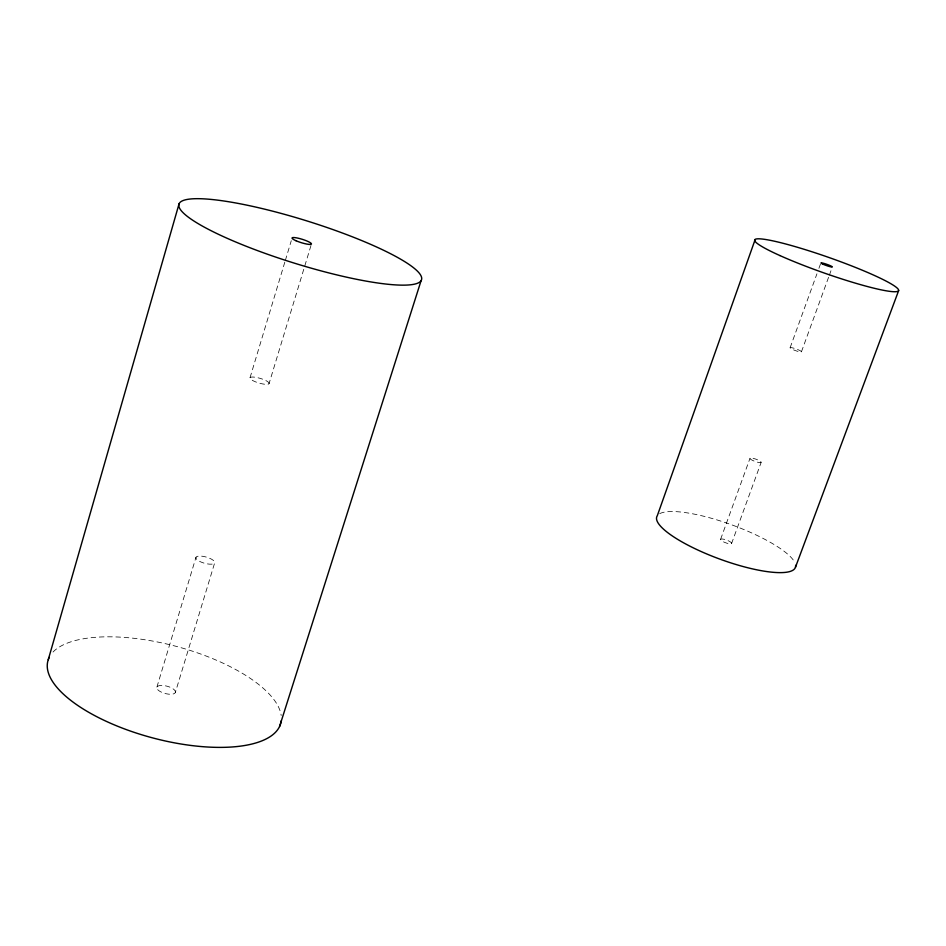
<?xml version="1.0" encoding="UTF-8"?>
<svg xmlns="http://www.w3.org/2000/svg" width="946" height="946" viewBox="0 0 946 946"><rect width="100%" height="100%" fill="white"/><g stroke="black" fill="none" stroke-linecap="round" stroke-linejoin="round"><path stroke-width="0.71" stroke-dasharray="4.73 3.55" d="M156.906 687.08L195.988 557.265M250.04 377.69L284.9 261.876M285.325 260.469L291.285 240.698M175.306 692.602A9.626 3.772 15 0 0 162.901 685.483A9.626 3.772 15 0 0 160.087 691.479A9.626 3.772 15 0 0 175.306 692.602L214.636 562.976A9.779 3.216 15.7 0 0 201.912 556.189A9.779 3.216 15.7 0 0 199.358 561.238A9.779 3.216 15.7 0 0 214.636 562.976M269.042 383.686A9.98 2.412 16.6 0 0 255.869 377.348A9.98 2.412 16.6 0 0 253.705 381.049A9.98 2.412 16.6 0 0 269.042 383.686L310.986 245.499M720.615 539.279L750.024 458.231M790.123 347.69L816.93 273.82M818.917 268.345L820.407 264.241M731.577 543.536A5.901 1.454 20.1 0 0 724.128 539.303A5.901 1.454 20.1 0 0 722.567 541.396A5.901 1.454 20.1 0 0 731.577 543.536L761.128 462.44A5.96 1.218 19.9 0 0 753.513 458.42A5.96 1.218 19.9 0 0 752.07 460.146A5.96 1.218 19.9 0 0 761.128 462.44M801.416 351.853A6.031 0.899 19.6 0 0 793.576 348.128A6.031 0.899 19.6 0 0 792.322 349.334A6.031 0.899 19.6 0 0 801.416 351.853L828.838 276.575M829.346 275.215L831.83 268.368M53.023 652.042A120.532 47.253 15 0 1 179.35 647.218A120.532 47.253 15 0 1 281.187 715.519M659.717 513.666A73.788 18.128 20.1 0 1 728.491 523.682A73.788 18.128 20.1 0 1 793.753 560.706"/><path stroke-width="1.42" d="M48.258 659.693L179.054 203.851M279.59 726.457L421.088 280.655A127.06 22.03 17.3 0 0 251.187 206.062A127.06 22.03 17.3 0 0 228.542 238.912A127.06 22.03 17.3 0 0 421.088 280.655M755.133 239.61L657.293 515.747A73.788 18.128 20.1 0 0 721.881 559.843A73.788 18.128 20.1 0 0 795.645 565.318M795.456 567.269L898.7 290.481M281.234 720.793A120.532 47.253 15 0 1 150.615 737.348A120.532 47.253 15 0 1 49.227 657.375M779.942 255.574A76.224 8.1 19.4 0 0 897.506 291.415A76.224 8.1 19.4 0 0 802.823 248.893A76.224 8.1 19.4 0 0 779.942 255.574M823.197 264.301A6.09 0.65 19.4 0 0 832.338 266.997A6.09 0.65 19.4 0 0 824.309 263.508A6.09 0.65 19.4 0 0 823.197 264.301M296.015 240.733A10.146 1.75 17.3 0 0 311.411 244.092A10.146 1.75 17.3 0 0 297.86 238.132A10.146 1.75 17.3 0 0 296.015 240.733"/></g></svg>
